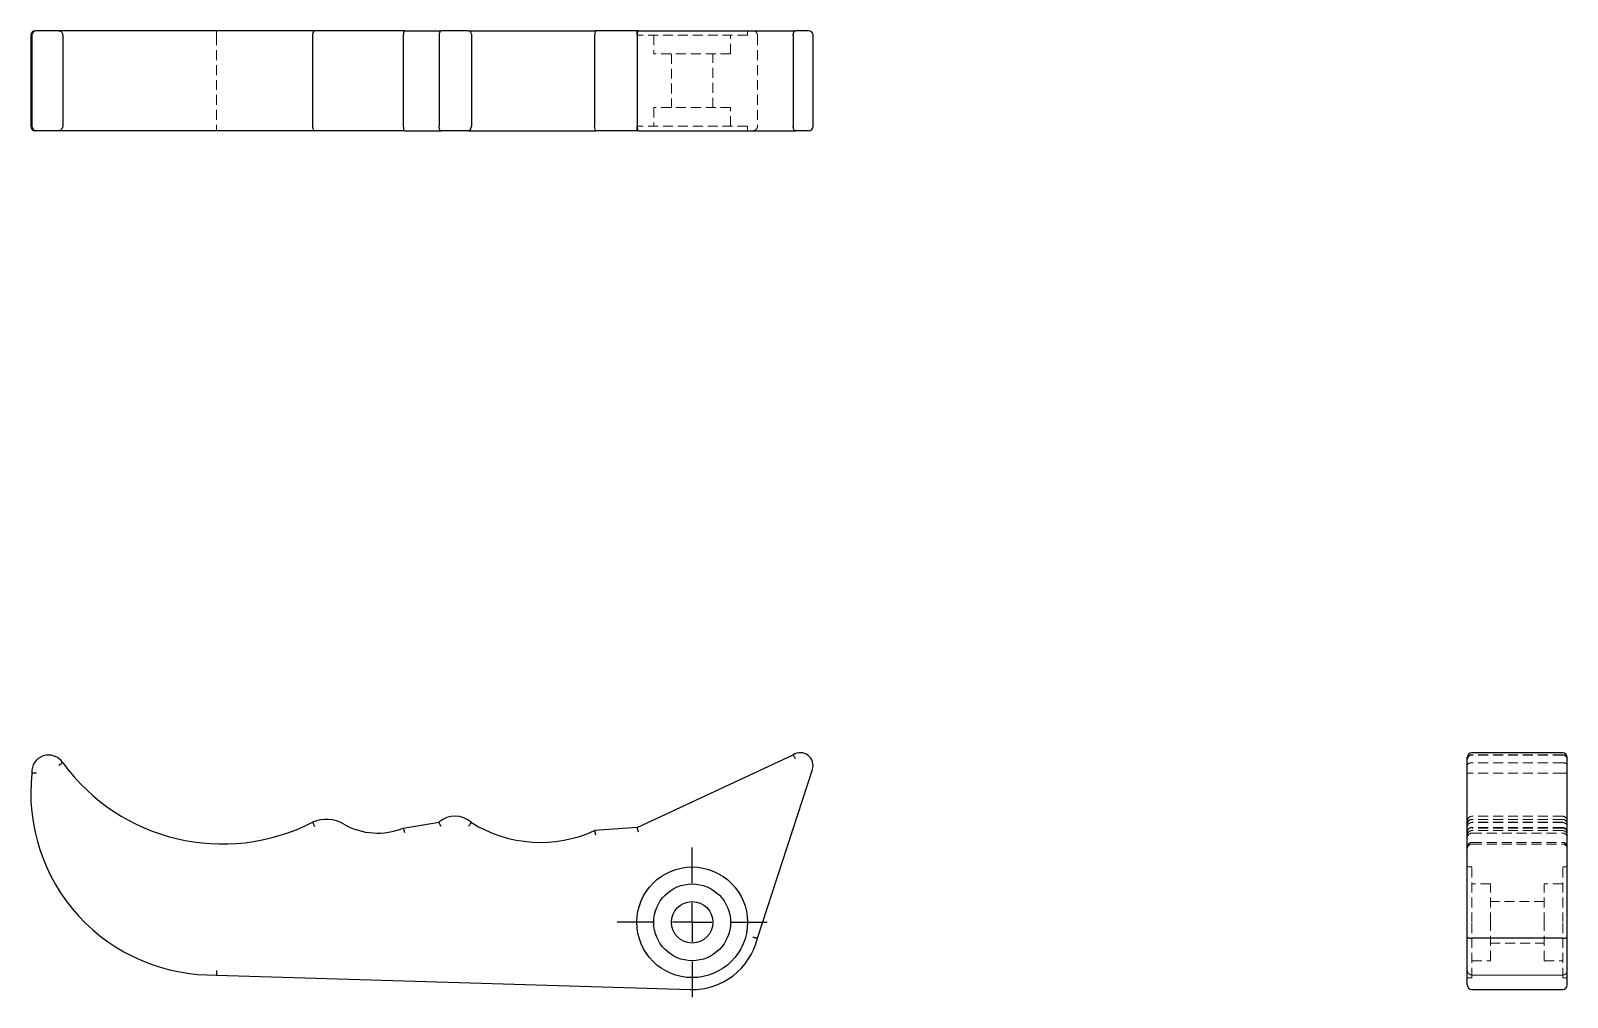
# Model space of a CAD drawing. Header units: millimetres. Extents: x 33 to 229, y 41 to 164.
import ezdxf

# ---------------------------------------------------------------- set-up
doc = ezdxf.new("R2010")
doc.units = ezdxf.units.MM
doc.linetypes.add('HIDDEN', pattern=[1.905, 1.27, -0.635])
doc.layers.add('10', color=7, linetype='Continuous')

# ---------------------------------------------------------------- blocks, each defined once
blk = doc.blocks.new('SW_CENTERMARKSYMBOL_0')
at = {"layer": '10', "color": 0}
for p, q in [((0, 5), (0, 9.57)), ((0, 0), (0, 2.5)), ((-5, 0), (-9.57, 0)), ((0, 0), (-2.5, 0)), ((0, 0), (0, -2.5)), ((0, 0), (2.5, 0)), ((5, 0), (9.57, 0)), ((0, -5), (0, -9.57))]:
    blk.add_line(p, q, dxfattribs=at)

msp = doc.modelspace()

# ---------------------------------------------------------------- linework, layer by layer
at = {"color": 7, "linetype": 'Continuous', "lineweight": 25}
for p, q in [((33, 163.8), (33, 152.2)), ((33.13, 163.8), (33.13, 152.2)), ((33.72, 164.39), (33.59, 164.39)), ((36.61, 164.39), (33.72, 164.39)), ((69.26, 164.39), (36.61, 164.39)), ((37.09, 163.8), (37.09, 152.2)), ((69.02, 163.8), (69.02, 152.2)), ((72.73, 164.39), (69.26, 164.39)), ((80.77, 164.39), (72.73, 164.39)), ((80.61, 163.8), (80.61, 152.2)), ((80.77, 164.39), (85.45, 164.39)), ((85.19, 163.8), (85.19, 152.2)), ((88.97, 164.39), (85.45, 164.39)), ((88.97, 164.39), (105.22, 164.39)), ((89.33, 163.8), (89.33, 152.2)), ((105.07, 163.8), (105.07, 152.2)), ((110.66, 164.39), (105.22, 164.39)), ((110.51, 163.8), (110.51, 152.2)), ((110.66, 164.39), (130.75, 164.39)), ((130.46, 163.8), (130.46, 152.2)), ((132.41, 164.39), (130.75, 164.39)), ((133, 152.2), (133, 163.8)), ((33.72, 151.61), (33.59, 151.61)), ((36.61, 151.61), (33.72, 151.61)), ((69.26, 151.61), (36.61, 151.61)), ((72.73, 151.61), (69.26, 151.61)), ((80.77, 151.61), (72.73, 151.61)), ((80.77, 151.61), (85.45, 151.61)), ((88.97, 151.61), (85.45, 151.61)), ((88.97, 151.61), (105.22, 151.61)), ((110.66, 151.61), (105.22, 151.61)), ((110.66, 151.61), (130.75, 151.61)), ((132.41, 151.61), (130.75, 151.61)), ((110.51, 62.58), (130.46, 71.88)), ((216.61, 70.15), (216.61, 71.54)), ((228.8, 72.13), (217.2, 72.13)), ((229.39, 70.15), (229.39, 71.54)), ((125.88, 48.43), (132.92, 69.97)), ((216.61, 48.57), (216.61, 70.15)), ((229.39, 48.57), (229.39, 70.15)), ((80.61, 62.51), (85.19, 63.24)), ((110.51, 62.58), (105.07, 62.18)), ((110.66, 62), (110.51, 62.58)), ((216.61, 42.46), (216.61, 48.57)), ((228.8, 48.43), (217.2, 48.43)), ((229.39, 42.46), (229.39, 48.57)), ((56.75, 43.72), (117.31, 41.87)), ((217.2, 41.87), (228.8, 41.87))]:
    msp.add_line(p, q, dxfattribs=at)
at = {"color": 7, "linetype": 'HIDDEN', "lineweight": 18}
for p, q in [((33.14, 163.8), (33.14, 152.2)), ((33.73, 164.39), (33.48, 164.33)), ((56.75, 163.8), (56.75, 152.2)), ((110.46, 164.39), (110.46, 163.8)), ((124.61, 163.8), (110.46, 163.8)), ((112.62, 163.8), (112.62, 161.44)), ((122.45, 161.44), (122.45, 163.8)), ((124.61, 163.8), (124.61, 164.39)), ((125.88, 163.8), (125.88, 152.2)), ((122.45, 161.44), (112.62, 161.44)), ((114.88, 161.44), (114.88, 154.56)), ((120.19, 154.56), (120.19, 161.44)), ((122.45, 154.56), (112.62, 154.56)), ((112.62, 154.56), (112.62, 152.2)), ((122.45, 152.2), (122.45, 154.56)), ((33.16, 152.05), (33.14, 152.2)), ((33.73, 151.61), (33.49, 151.67)), ((124.61, 152.2), (110.46, 152.2)), ((110.46, 152.2), (110.46, 151.61)), ((124.61, 151.61), (124.61, 152.2)), ((228.8, 71.88), (217.2, 71.88)), ((228.8, 71.83), (217.2, 71.83)), ((228.8, 70.85), (217.2, 70.85)), ((228.8, 69.52), (217.2, 69.52)), ((228.8, 64.01), (217.2, 64.01)), ((228.8, 63.61), (217.2, 63.61)), ((228.8, 63.24), (217.2, 63.24)), ((228.8, 63.24), (217.2, 63.24)), ((228.8, 63.2), (217.2, 63.2)), ((228.8, 62.58), (217.2, 62.58)), ((228.8, 62.51), (217.2, 62.51)), ((228.8, 62.18), (217.2, 62.18)), ((217.2, 61.86), (228.8, 61.86)), ((217.2, 60.67), (228.8, 60.67)), ((217.2, 60.46), (228.8, 60.46)), ((217.2, 57.53), (216.61, 57.53)), ((217.2, 50.46), (217.2, 57.53)), ((228.8, 50.46), (228.8, 57.53)), ((229.39, 57.53), (228.8, 57.53)), ((219.56, 55.37), (217.2, 55.37)), ((219.56, 50.46), (219.56, 55.37)), ((226.44, 50.46), (226.44, 55.37)), ((228.8, 55.37), (226.44, 55.37)), ((226.44, 53.11), (219.56, 53.11)), ((217.2, 43.38), (217.2, 50.46)), ((219.56, 45.55), (219.56, 50.46)), ((226.44, 45.55), (226.44, 50.46)), ((228.8, 43.38), (228.8, 50.46)), ((219.56, 47.81), (226.44, 47.81)), ((217.2, 45.55), (219.56, 45.55)), ((226.44, 45.55), (228.8, 45.55)), ((216.61, 43.38), (217.2, 43.38)), ((228.8, 43.72), (217.2, 43.72)), ((217.2, 43.72), (228.8, 43.72)), ((228.8, 43.38), (229.39, 43.38))]:
    msp.add_line(p, q, dxfattribs=at)
at = {"color": 7, "linetype": 'Continuous', "lineweight": 25}
for radius in [7.07, 4.91, 2.65]:
    msp.add_circle((117.54, 50.46), radius, dxfattribs=at)
for centre, radius, start, end in [((33.59, 163.8), 0.589, 90, 180), ((33.72, 163.8), 0.589, 90, 180), ((132.41, 163.8), 0.589, 0, 90), ((33.59, 152.2), 0.589, 180, 270), ((33.72, 152.2), 0.589, 180, 270), ((132.41, 152.2), 0.589, 270, 0), ((35.29, 69.67), 2.16, 33.2668, 183.8715), ((57.5, 85.72), 25.25, 216.0615, 297.1301), ((131.34, 70.48), 1.66, 342.2202, 122.3627), ((217.2, 71.54), 0.589, 90, 180), ((228.8, 71.54), 0.589, 0, 90), ((56.29, 67.01), 23.29, 173.7943, 271.1224), ((70.78, 59.21), 4.4, 59.359, 113.5753), ((77.32, 70.54), 8.68, 240.3496, 292.3289), ((87.23, 60.9), 3.12, 47.6779, 131.0682), ((98.14, 77.33), 16.65, 238.0357, 294.594), ((117.54, 50.46), 8.59, 268.4747, 346.3776), ((217.2, 42.46), 0.589, 180, 270), ((228.8, 42.46), 0.589, 270, 0)]:
    msp.add_arc(centre, radius, start, end, dxfattribs=at)
at = {"color": 7, "linetype": 'HIDDEN', "lineweight": 18}
for centre, start, end in [((217.2, 71.24), 90, 180), ((228.8, 71.24), 0, 90), ((217.2, 63.42), 90, 180), ((217.2, 63.02), 90, 180), ((228.8, 63.42), 0, 90), ((228.8, 63.02), 0, 90), ((217.2, 61.27), 90, 180), ((228.8, 61.27), 0, 90), ((217.2, 60.08), 90, 180), ((217.2, 59.87), 90, 180), ((228.8, 60.08), 0, 90), ((228.8, 59.87), 0, 90)]:
    msp.add_arc(centre, 0.589, start, end, dxfattribs=at)
at = {"color": 7, "linetype": 'Continuous', "lineweight": 25}
for centre, start_param, end_param in [((110.66, 163.8), 0, 1.570796), ((110.66, 152.2), 1.570796, 3.141593)]:
    msp.add_ellipse(centre, major_axis=(0, 0.589), ratio=0.255904, start_param=start_param, end_param=end_param, dxfattribs=at)
at = {"color": 7, "linetype": 'HIDDEN', "lineweight": 18}
for centre, start_param, end_param in [((217.2, 62), 1.570796, 3.141593), ((228.8, 62), 0, 1.570796)]:
    msp.add_ellipse(centre, major_axis=(0.589, 0), ratio=0.98396, start_param=start_param, end_param=end_param, dxfattribs=at)
for points, knots in [([(33.24, 164.12), (33.22, 164.08), (33.15, 163.98), (33.14, 163.87), (33.14, 163.8)], [0, 0, 0, 0, 0.417713, 1, 1, 1, 1]), ([(56.75, 163.8), (56.75, 163.82), (56.75, 163.87), (56.74, 163.94), (56.74, 164.02), (56.74, 164.09), (56.74, 164.15), (56.74, 164.22), (56.74, 164.3), (56.74, 164.37), (56.73, 164.38), (56.73, 164.39)], [0, 0, 0, 0, 0.079645, 0.160804, 0.243479, 0.327674, 0.41339, 0.500631, 0.631691, 0.79819, 1, 1, 1, 1]), ([(125.88, 163.8), (125.88, 163.82), (125.88, 163.87), (125.87, 163.94), (125.84, 164.02), (125.81, 164.09), (125.77, 164.15), (125.71, 164.22), (125.62, 164.3), (125.48, 164.37), (125.37, 164.38), (125.31, 164.39)], [0, 0, 0, 0, 0.0796855, 0.1608655, 0.2435477, 0.327739, 0.4134462, 0.5006758, 0.6315721, 0.7980538, 1, 1, 1, 1]), ([(56.73, 151.61), (56.73, 151.61), (56.74, 151.62), (56.74, 151.63), (56.74, 151.65), (56.74, 151.67), (56.74, 151.7), (56.74, 151.73), (56.74, 151.76), (56.74, 151.81), (56.74, 151.91), (56.75, 152.05), (56.75, 152.15), (56.75, 152.2)], [0, 0, 0, 0, 0.080076, 0.155152, 0.225228, 0.290302, 0.350375, 0.405444, 0.45551, 0.500572, 0.673049, 0.839518, 1, 1, 1, 1]), ([(125.31, 151.61), (125.34, 151.61), (125.38, 151.62), (125.45, 151.63), (125.51, 151.65), (125.56, 151.67), (125.61, 151.7), (125.65, 151.73), (125.69, 151.76), (125.74, 151.81), (125.81, 151.91), (125.87, 152.05), (125.88, 152.15), (125.88, 152.2)], [0, 0, 0, 0, 0.0801436, 0.1552664, 0.2253675, 0.290446, 0.3505013, 0.405533, 0.4555408, 0.5005248, 0.6729829, 0.839457, 1, 1, 1, 1]), ([(216.61, 71.36), (216.61, 71.49), (216.68, 71.63), (216.9, 71.82), (217.05, 71.88), (217.2, 71.88)], [0, 0, 0, 0, 0.5, 0.5, 1, 1, 1, 1]), ([(217.2, 70.85), (217.05, 70.85), (216.9, 70.82), (216.68, 70.69), (216.61, 70.6), (216.61, 70.51)], [0, 0, 0, 0, 0.5, 0.5, 1, 1, 1, 1]), ([(228.8, 71.88), (228.95, 71.88), (229.1, 71.82), (229.32, 71.63), (229.39, 71.49), (229.39, 71.36)], [0, 0, 0, 0, 0.5, 0.5, 1, 1, 1, 1]), ([(229.39, 70.51), (229.39, 70.6), (229.32, 70.69), (229.1, 70.82), (228.95, 70.85), (228.8, 70.85)], [0, 0, 0, 0, 0.5, 0.5, 1, 1, 1, 1]), ([(216.61, 69.52), (216.61, 69.52), (216.68, 69.52), (216.89, 69.52), (217.05, 69.52), (217.2, 69.52)], [0, 0, 0, 0, 0.5, 0.5, 1, 1, 1, 1]), ([(229.39, 69.52), (229.39, 69.52), (229.32, 69.52), (229.11, 69.52), (228.95, 69.52), (228.8, 69.52)], [0, 0, 0, 0, 0.5, 0.5, 1, 1, 1, 1]), ([(216.61, 62.73), (216.61, 62.85), (216.68, 62.97), (216.89, 63.15), (217.05, 63.2), (217.2, 63.2)], [0, 0, 0, 0, 0.5, 0.5, 1, 1, 1, 1]), ([(229.39, 62.73), (229.39, 62.85), (229.32, 62.97), (229.11, 63.15), (228.95, 63.2), (228.8, 63.2)], [0, 0, 0, 0, 0.5, 0.5, 1, 1, 1, 1]), ([(216.61, 61.6), (216.61, 61.76), (216.68, 61.91), (216.9, 62.12), (217.05, 62.18), (217.2, 62.18)], [0, 0, 0, 0, 0.5, 0.5, 1, 1, 1, 1]), ([(229.39, 61.94), (229.39, 62.09), (229.32, 62.24), (229.1, 62.45), (228.95, 62.51), (228.8, 62.51)], [0, 0, 0, 0, 0.5, 0.5, 1, 1, 1, 1]), ([(229.39, 61.6), (229.39, 61.76), (229.32, 61.91), (229.1, 62.12), (228.95, 62.18), (228.8, 62.18)], [0, 0, 0, 0, 0.5, 0.5, 1, 1, 1, 1]), ([(216.61, 44.31), (216.61, 44.29), (216.62, 44.24), (216.63, 44.17), (216.65, 44.11), (216.67, 44.05), (216.7, 44), (216.73, 43.96), (216.76, 43.93), (216.81, 43.87), (216.91, 43.79), (217.05, 43.73), (217.15, 43.73), (217.2, 43.72)], [0, 0, 0, 0, 0.080076, 0.155152, 0.225228, 0.290302, 0.350375, 0.405444, 0.45551, 0.500572, 0.673049, 0.839518, 1, 1, 1, 1]), ([(228.8, 43.72), (228.82, 43.72), (228.87, 43.73), (228.94, 43.74), (229.02, 43.76), (229.09, 43.8), (229.15, 43.84), (229.22, 43.9), (229.3, 44), (229.37, 44.14), (229.38, 44.25), (229.39, 44.31)], [0, 0, 0, 0, 0.079645, 0.160804, 0.243479, 0.327674, 0.41339, 0.500631, 0.631691, 0.79819, 1, 1, 1, 1])]:
    msp.add_open_spline(points, degree=3, knots=knots, dxfattribs=at)
at = {"color": 7, "linetype": 'Continuous', "lineweight": 25}
for points, knots in [([(36.61, 164.39), (36.74, 164.39), (36.86, 164.32), (37.04, 164.1), (37.09, 163.95), (37.09, 163.8)], [0, 0, 0, 0, 0.5, 0.5, 1, 1, 1, 1]), ([(69.26, 164.39), (69.2, 164.39), (69.13, 164.32), (69.05, 164.1), (69.02, 163.95), (69.02, 163.8)], [0, 0, 0, 0, 0.5, 0.5, 1, 1, 1, 1]), ([(80.77, 164.39), (80.73, 164.39), (80.69, 164.32), (80.63, 164.1), (80.61, 163.95), (80.61, 163.8)], [0, 0, 0, 0, 0.5, 0.5, 1, 1, 1, 1]), ([(85.45, 164.39), (85.38, 164.39), (85.31, 164.32), (85.21, 164.1), (85.19, 163.95), (85.19, 163.8)], [0, 0, 0, 0, 0.5, 0.5, 1, 1, 1, 1]), ([(88.97, 164.39), (89.06, 164.39), (89.16, 164.32), (89.29, 164.11), (89.33, 163.95), (89.33, 163.8)], [0, 0, 0, 0, 0.5, 0.5, 1, 1, 1, 1]), ([(105.22, 164.39), (105.18, 164.39), (105.15, 164.32), (105.09, 164.1), (105.07, 163.95), (105.07, 163.8)], [0, 0, 0, 0, 0.5, 0.5, 1, 1, 1, 1]), ([(130.46, 163.8), (130.46, 163.95), (130.49, 164.1), (130.6, 164.32), (130.67, 164.39), (130.75, 164.39)], [0, 0, 0, 0, 0.5, 0.5, 1, 1, 1, 1]), ([(37.09, 152.2), (37.09, 152.05), (37.04, 151.9), (36.86, 151.68), (36.74, 151.61), (36.61, 151.61)], [0, 0, 0, 0, 0.5, 0.5, 1, 1, 1, 1]), ([(69.02, 152.2), (69.02, 152.05), (69.05, 151.9), (69.13, 151.68), (69.2, 151.61), (69.26, 151.61)], [0, 0, 0, 0, 0.5, 0.5, 1, 1, 1, 1]), ([(80.61, 152.2), (80.61, 152.05), (80.63, 151.9), (80.69, 151.68), (80.73, 151.61), (80.77, 151.61)], [0, 0, 0, 0, 0.5, 0.5, 1, 1, 1, 1]), ([(85.45, 151.61), (85.38, 151.61), (85.31, 151.68), (85.21, 151.9), (85.19, 152.05), (85.19, 152.2)], [0, 0, 0, 0, 0.5, 0.5, 1, 1, 1, 1]), ([(88.97, 151.61), (89.06, 151.61), (89.16, 151.68), (89.29, 151.89), (89.33, 152.05), (89.33, 152.2)], [0, 0, 0, 0, 0.5, 0.5, 1, 1, 1, 1]), ([(105.22, 151.61), (105.18, 151.61), (105.15, 151.68), (105.09, 151.9), (105.07, 152.05), (105.07, 152.2)], [0, 0, 0, 0, 0.5, 0.5, 1, 1, 1, 1]), ([(130.75, 151.61), (130.67, 151.61), (130.6, 151.68), (130.49, 151.9), (130.46, 152.05), (130.46, 152.2)], [0, 0, 0, 0, 0.5, 0.5, 1, 1, 1, 1]), ([(37.09, 70.85), (37.09, 70.85), (37.04, 70.82), (36.86, 70.69), (36.74, 70.6), (36.61, 70.51)], [0, 0, 0, 0, 0.5, 0.5, 1, 1, 1, 1]), ([(130.75, 71.36), (130.67, 71.49), (130.6, 71.63), (130.49, 71.82), (130.46, 71.88), (130.46, 71.88)], [0, 0, 0, 0, 0.5, 0.5, 1, 1, 1, 1]), ([(33.73, 69.52), (33.57, 69.52), (33.42, 69.52), (33.2, 69.52), (33.14, 69.52), (33.14, 69.52)], [0, 0, 0, 0, 0.5, 0.5, 1, 1, 1, 1]), ([(69.02, 63.24), (69.02, 63.24), (69.05, 63.18), (69.13, 62.98), (69.2, 62.84), (69.26, 62.7)], [0, 0, 0, 0, 0.5, 0.5, 1, 1, 1, 1]), ([(85.45, 62.69), (85.38, 62.83), (85.31, 62.98), (85.21, 63.18), (85.19, 63.24), (85.19, 63.24)], [0, 0, 0, 0, 0.5, 0.5, 1, 1, 1, 1]), ([(88.97, 62.73), (89.06, 62.85), (89.16, 62.97), (89.29, 63.15), (89.33, 63.2), (89.33, 63.2)], [0, 0, 0, 0, 0.5, 0.5, 1, 1, 1, 1]), ([(80.61, 62.51), (80.61, 62.51), (80.63, 62.45), (80.69, 62.24), (80.73, 62.09), (80.77, 61.94)], [0, 0, 0, 0, 0.5, 0.5, 1, 1, 1, 1]), ([(105.22, 61.6), (105.18, 61.76), (105.15, 61.91), (105.09, 62.12), (105.07, 62.18), (105.07, 62.18)], [0, 0, 0, 0, 0.5, 0.5, 1, 1, 1, 1]), ([(125.31, 48.57), (125.34, 48.57), (125.38, 48.56), (125.45, 48.54), (125.51, 48.53), (125.56, 48.51), (125.61, 48.5), (125.65, 48.49), (125.69, 48.48), (125.74, 48.47), (125.81, 48.45), (125.87, 48.44), (125.88, 48.44), (125.88, 48.43)], [0, 0, 0, 0, 0.0801436, 0.1552664, 0.2253675, 0.290446, 0.3505013, 0.405533, 0.4555408, 0.5005248, 0.6729829, 0.839457, 1, 1, 1, 1]), ([(216.61, 48.57), (216.61, 48.57), (216.62, 48.56), (216.63, 48.54), (216.65, 48.53), (216.67, 48.51), (216.7, 48.5), (216.73, 48.49), (216.76, 48.48), (216.81, 48.47), (216.91, 48.45), (217.05, 48.44), (217.15, 48.44), (217.2, 48.43)], [0, 0, 0, 0, 0.0801436, 0.1552664, 0.2253675, 0.290446, 0.3505013, 0.405533, 0.4555408, 0.5005248, 0.6729829, 0.839457, 1, 1, 1, 1]), ([(228.8, 48.43), (228.82, 48.43), (228.87, 48.44), (228.94, 48.44), (229.02, 48.44), (229.09, 48.45), (229.15, 48.46), (229.22, 48.48), (229.3, 48.5), (229.37, 48.53), (229.38, 48.56), (229.39, 48.57)], [0, 0, 0, 0, 0.0796855, 0.1608655, 0.2435477, 0.327739, 0.4134462, 0.5006758, 0.6315721, 0.7980538, 1, 1, 1, 1]), ([(56.73, 44.31), (56.73, 44.29), (56.74, 44.24), (56.74, 44.17), (56.74, 44.11), (56.74, 44.05), (56.74, 44), (56.74, 43.96), (56.74, 43.93), (56.74, 43.87), (56.74, 43.79), (56.75, 43.73), (56.75, 43.73), (56.75, 43.72)], [0, 0, 0, 0, 0.080076, 0.155152, 0.225228, 0.290302, 0.350375, 0.405444, 0.45551, 0.500572, 0.673049, 0.839518, 1, 1, 1, 1])]:
    msp.add_open_spline(points, degree=3, knots=knots, dxfattribs=at)

# ---------------------------------------------------------------- block references
at = {"layer": '10'}
msp.add_blockref('SW_CENTERMARKSYMBOL_0', (117.54, 50.46), dxfattribs=at)

doc.saveas('drawing.dxf')
